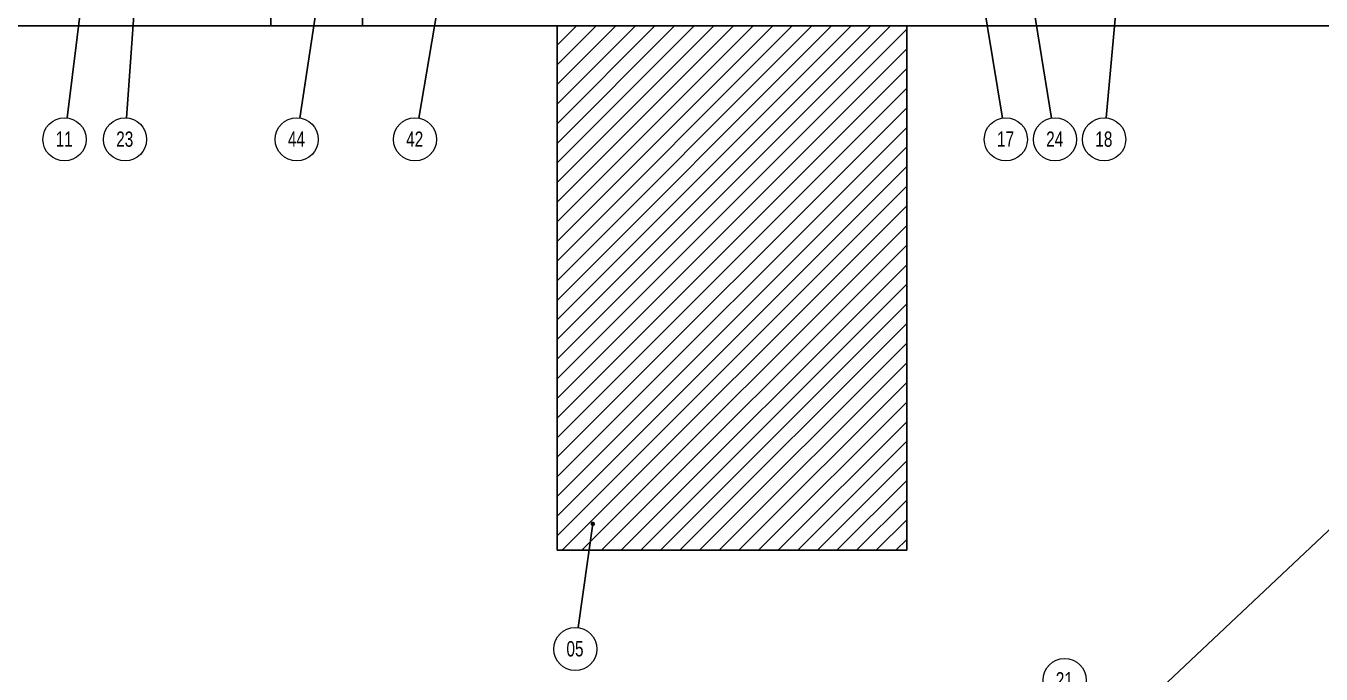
# Model space of a CAD drawing. Header units: millimetres. Extents: x 5 to 1495, y -1208 to 895.
# Drawn here: x 1007.5 to 1303.8, y 450.8 to 599.1 of the extents above; entities that cross this region are included whole.
import ezdxf

# ---------------------------------------------------------------- set-up
doc = ezdxf.new("R2010")
doc.units = ezdxf.units.MM
doc.styles.add('SLDTEXTSTYLE13', font='TXT', dxfattribs={"width": 0.75})
doc.dimstyles.new('SLDDIMSTYLE2', dxfattribs={"dimtxt": 0.18, "dimasz": 1.016, "dimexe": 0, "dimexo": 0.0625, "dimgap": 0, "dimtad": 0, "dimtih": 1, "dimtoh": 1, "dimdec": 0, "dimrnd": 1e-09, "dimzin": 0, "dimdsep": 46, "dimtxsty": 'Standard', "dimblk1": 'DOT', "dimblk2": 'DOT', "dimsah": 1, "dimcen": 0.09, "dimadec": 0, "dimazin": 0, "dimtfac": 1.016, "dimtdec": 0, "dimtofl": 0, "dimtmove": 0, "dimatfit": 3, "dimldrblk": 'DOT', "dimfxl": 1, "dimfrac": 2, "dimtolj": 1, "dimtzin": 0, "dimarcsym": 0})

# ---------------------------------------------------------------- blocks, each defined once
blk = doc.blocks.new('SW_NOTE_5')
at = {"color": 0, "linetype": 'Continuous', "lineweight": 0}
blk.add_circle((-0.68, -4.89), 4.94, dxfattribs=at)
at = {"color": 0, "linetype": 'Continuous', "lineweight": 0, "insert": (-0.75, -3.08), "char_height": 3.5, "attachment_point": 2, "style": 'SLDTEXTSTYLE13'}
blk.add_mtext('05', dxfattribs=at)
blk = doc.blocks.new('_Dot')
at = {"color": 0, "linetype": 'ByBlock', "lineweight": -2}
blk.add_line((-0.5, 0), (-1, 0), dxfattribs=at)
at = {"color": 0, "linetype": 'ByBlock', "const_width": 0.5}
blk.add_lwpolyline([(-0.25, 0, 1), (0.25, 0, 1)], format="xyb", close=True, dxfattribs=at)
blk = doc.blocks.new('SW_NOTE_10')
at = {"color": 0, "linetype": 'Continuous', "lineweight": 0}
blk.add_circle((-0.61, -4.9), 4.94, dxfattribs=at)
at = {"color": 0, "linetype": 'Continuous', "lineweight": 0, "insert": (-0.68, -3.09), "char_height": 3.5, "attachment_point": 2, "style": 'SLDTEXTSTYLE13'}
blk.add_mtext('11', dxfattribs=at)
blk = doc.blocks.new('SW_NOTE_14')
at = {"color": 0, "linetype": 'Continuous', "lineweight": 0}
blk.add_circle((0.79, -4.87), 4.94, dxfattribs=at)
at = {"color": 0, "linetype": 'Continuous', "lineweight": 0, "insert": (0.72, -3.07), "char_height": 3.5, "attachment_point": 2, "style": 'SLDTEXTSTYLE13'}
blk.add_mtext('17', dxfattribs=at)
blk = doc.blocks.new('SW_NOTE_15')
at = {"color": 0, "linetype": 'Continuous', "lineweight": 0}
blk.add_circle((-0.45, -4.92), 4.94, dxfattribs=at)
at = {"color": 0, "linetype": 'Continuous', "lineweight": 0, "insert": (-0.52, -3.11), "char_height": 3.5, "attachment_point": 2, "style": 'SLDTEXTSTYLE13'}
blk.add_mtext('18', dxfattribs=at)
blk = doc.blocks.new('SW_NOTE_17')
at = {"color": 0, "linetype": 'Continuous', "lineweight": 0}
blk.add_circle((0.79, -4.88), 4.94, dxfattribs=at)
at = {"color": 0, "linetype": 'Continuous', "lineweight": 0, "insert": (0.72, -3.07), "char_height": 3.5, "attachment_point": 2, "style": 'SLDTEXTSTYLE13'}
blk.add_mtext('24', dxfattribs=at)
blk = doc.blocks.new('SW_NOTE_18')
at = {"color": 0, "linetype": 'Continuous', "lineweight": 0}
blk.add_circle((-0.35, -4.93), 4.94, dxfattribs=at)
at = {"color": 0, "linetype": 'Continuous', "lineweight": 0, "insert": (-0.42, -3.12), "char_height": 3.5, "attachment_point": 2, "style": 'SLDTEXTSTYLE13'}
blk.add_mtext('23', dxfattribs=at)
blk = doc.blocks.new('SW_NOTE_21')
at = {"color": 0, "linetype": 'Continuous', "lineweight": 0}
blk.add_circle((-0.84, -4.87), 4.94, dxfattribs=at)
at = {"color": 0, "linetype": 'Continuous', "lineweight": 0, "insert": (-0.91, -3.06), "char_height": 3.5, "attachment_point": 2, "style": 'SLDTEXTSTYLE13'}
blk.add_mtext('42', dxfattribs=at)
blk = doc.blocks.new('SW_NOTE_23')
at = {"color": 0, "linetype": 'Continuous', "lineweight": 0}
blk.add_circle((-0.74, -4.88), 4.94, dxfattribs=at)
at = {"color": 0, "linetype": 'Continuous', "lineweight": 0, "insert": (-0.81, -3.07), "char_height": 3.5, "attachment_point": 2, "style": 'SLDTEXTSTYLE13'}
blk.add_mtext('44', dxfattribs=at)
blk = doc.blocks.new('SW_NOTE_53')
at = {"color": 0, "linetype": 'Continuous', "lineweight": 0}
blk.add_circle((-4.5, 2.03), 4.94, dxfattribs=at)
at = {"color": 0, "linetype": 'Continuous', "lineweight": 0, "insert": (-4.57, 3.84), "char_height": 3.5, "attachment_point": 2, "style": 'SLDTEXTSTYLE13'}
blk.add_mtext('21', dxfattribs=at)

msp = doc.modelspace()

# ---------------------------------------------------------------- hatches: boundary and pattern name
at = {"linetype": 'Continuous', "lineweight": 18}
h = msp.add_hatch(dxfattribs=at)
h.set_pattern_fill('ANSI31', style=0)
h.paths.add_polyline_path([(1209.018, 599.124), (1129.018, 599.124), (1129.018, 479.124), (1209.018, 479.124)], flags=0)

# ---------------------------------------------------------------- linework, layer by layer
at = {"color": 7, "linetype": 'Continuous', "lineweight": 25}
for p, q in [((1063.518, 637.124), (1063.518, 599.124)), ((1084.518, 599.124), (1084.518, 637.124)), ((1063.518, 599.124), (955.768, 599.124)), ((1063.518, 599.124), (1084.518, 599.124)), ((1444.018, 599.124), (1084.518, 599.124)), ((1129.018, 479.124), (1129.018, 599.124)), ((1129.018, 599.124), (1209.018, 599.124)), ((1209.018, 599.124), (1209.018, 479.124)), ((1177.974, 363.535), (1315.431, 493.013)), ((1129.018, 479.124), (1209.018, 479.124))]:
    msp.add_line(p, q, dxfattribs=at)

# ---------------------------------------------------------------- block references
at = {"color": 7, "linetype": 'Continuous', "lineweight": 0}
for name, p in [('SW_NOTE_10', (1016.905, 578.058)), ('SW_NOTE_18', (1030.5, 578.083)), ('SW_NOTE_23', (1070.173, 578.04)), ('SW_NOTE_21', (1097.336, 578.023)), ('SW_NOTE_14', (1230.908, 578.031)), ('SW_NOTE_17', (1242.162, 578.032)), ('SW_NOTE_15', (1254.646, 578.075)), ('SW_NOTE_5', (1133.853, 461.422)), ('SW_NOTE_53', (1249.653, 447.41))]:
    msp.add_blockref(name, p, dxfattribs=at)

# ---------------------------------------------------------------- leaders
for points in [[(1219.891, 715.745), (1242.162, 578.032)], [(1038.866, 697.325), (1030.5, 578.083)], [(1212.911, 688.383), (1230.908, 578.031)], [(1028.645, 673.105), (1016.905, 578.058)], [(1263.225, 672.023), (1254.646, 578.075)], [(1106.009, 628.236), (1097.336, 578.023)], [(1074.991, 610.021), (1070.173, 578.04)], [(1137.167, 485.178), (1133.853, 461.422)]]:
    msp.add_leader(points, dimstyle='SLDDIMSTYLE2', dxfattribs=at)

doc.saveas('drawing.dxf')
